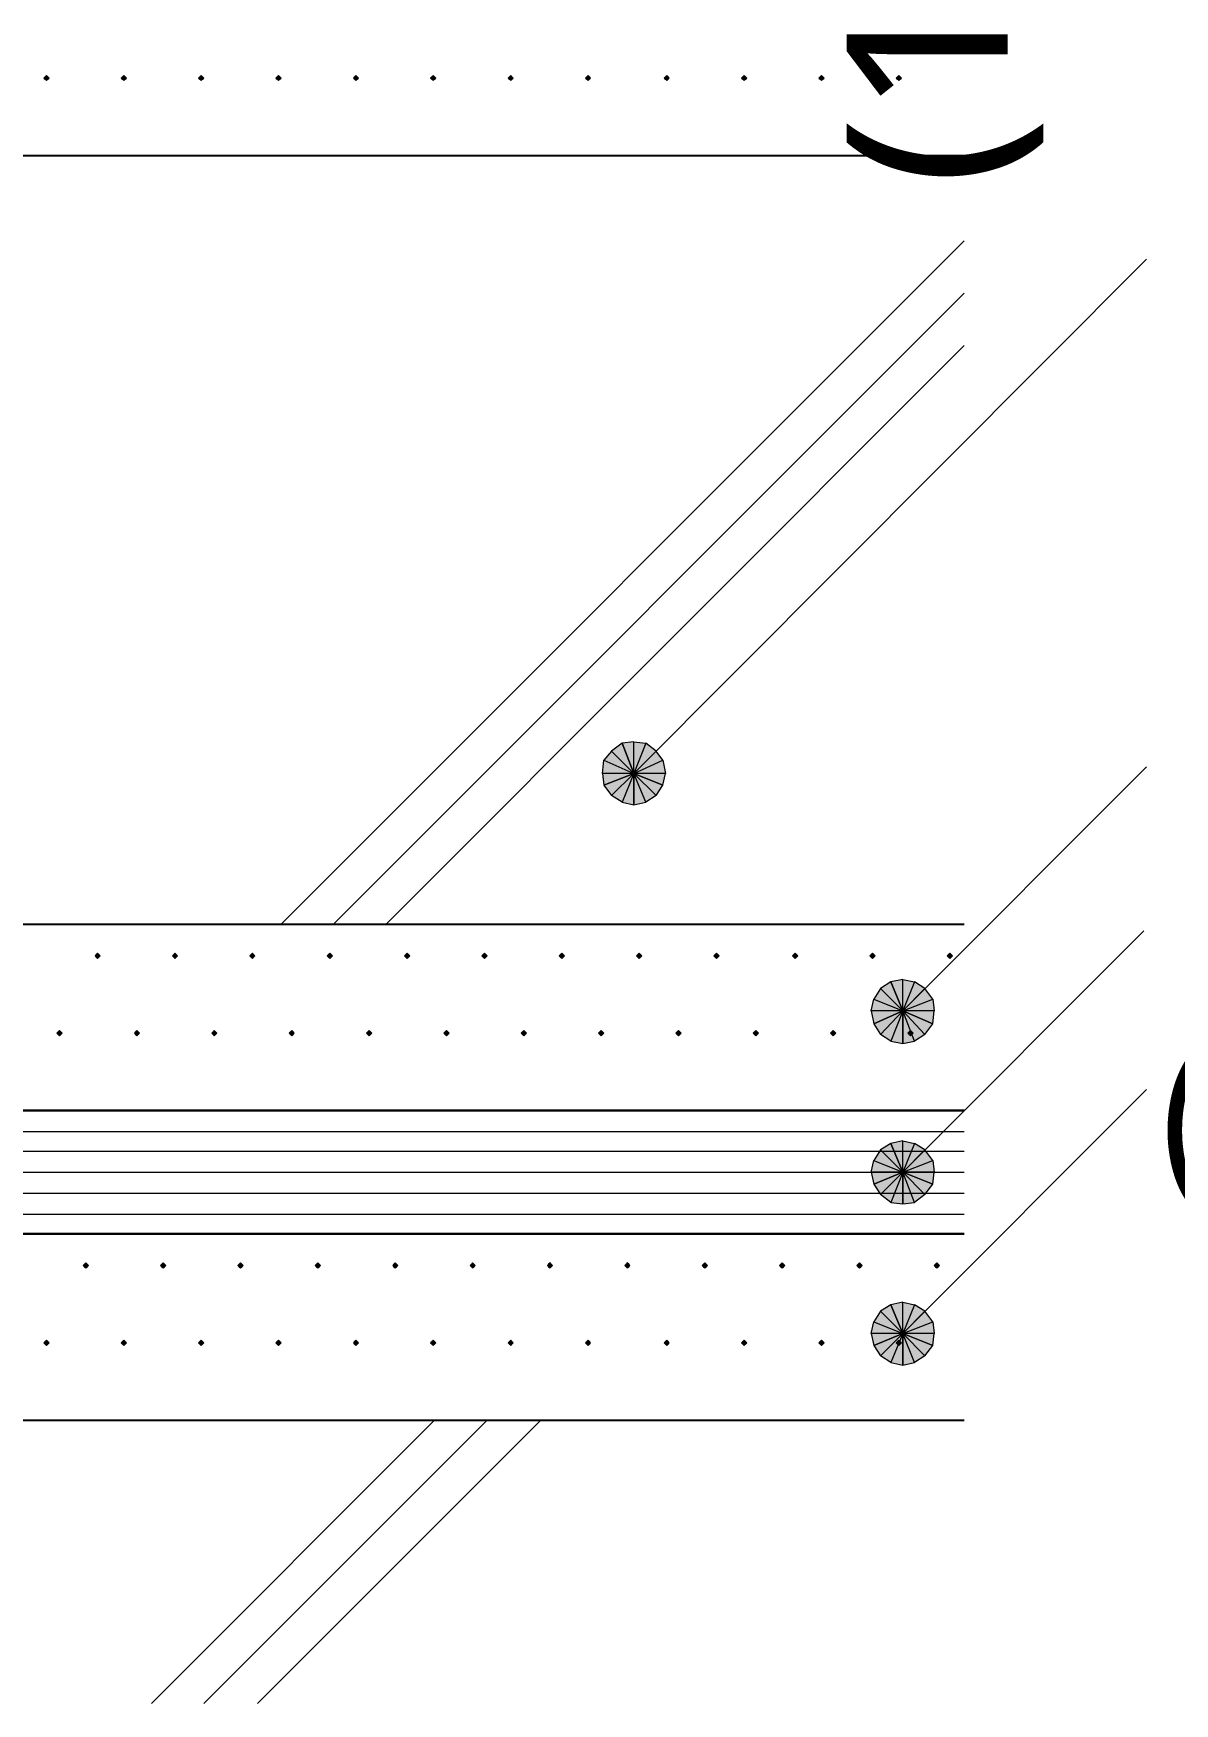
# Model space of a CAD drawing. Header units: millimetres. Extents: x 0 to 420, y 0 to 297.
# Drawn here: x 298.07 to 316.49, y 66.21 to 93.15 of the extents above; entities that cross this region are included whole.
import ezdxf
from ezdxf.enums import TextEntityAlignment as Align

# ---------------------------------------------------------------- set-up
doc = ezdxf.new("R2010")
doc.units = ezdxf.units.MM
doc.styles.add('kst32b', font='NotoSansJP-Variable.ttf')

msp = doc.modelspace()

# ---------------------------------------------------------------- hatches: boundary and pattern name
for points in [[(298.281, 92.477), (298.26, 92.456), (298.238, 92.435), (298.26, 92.414), (298.281, 92.393), (298.302, 92.414), (298.323, 92.435), (298.302, 92.456), (298.281, 92.477)], [(299.529, 92.477), (299.508, 92.456), (299.487, 92.435), (299.508, 92.414), (299.529, 92.393), (299.551, 92.414), (299.572, 92.435), (299.551, 92.456), (299.529, 92.477)], [(300.778, 92.477), (300.757, 92.456), (300.736, 92.435), (300.757, 92.414), (300.778, 92.393), (300.8, 92.414), (300.821, 92.435), (300.8, 92.456), (300.778, 92.477)], [(302.027, 92.477), (302.006, 92.456), (301.985, 92.435), (302.006, 92.414), (302.027, 92.393), (302.048, 92.414), (302.07, 92.435), (302.048, 92.456), (302.027, 92.477)], [(303.276, 92.477), (303.255, 92.456), (303.234, 92.435), (303.255, 92.414), (303.276, 92.393), (303.297, 92.414), (303.318, 92.435), (303.297, 92.456), (303.276, 92.477)], [(304.525, 92.477), (304.504, 92.456), (304.482, 92.435), (304.504, 92.414), (304.525, 92.393), (304.546, 92.414), (304.567, 92.435), (304.546, 92.456), (304.525, 92.477)], [(305.774, 92.477), (305.753, 92.456), (305.731, 92.435), (305.753, 92.414), (305.774, 92.393), (305.795, 92.414), (305.816, 92.435), (305.795, 92.456), (305.774, 92.477)], [(307.023, 92.477), (307.001, 92.456), (306.98, 92.435), (307.001, 92.414), (307.023, 92.393), (307.044, 92.414), (307.065, 92.435), (307.044, 92.456), (307.023, 92.477)], [(308.293, 92.477), (308.271, 92.456), (308.25, 92.435), (308.271, 92.414), (308.293, 92.393), (308.314, 92.414), (308.335, 92.435), (308.314, 92.456), (308.293, 92.477)], [(309.541, 92.477), (309.52, 92.456), (309.499, 92.435), (309.52, 92.414), (309.541, 92.393), (309.562, 92.414), (309.584, 92.435), (309.562, 92.456), (309.541, 92.477)], [(310.79, 92.477), (310.769, 92.456), (310.748, 92.435), (310.769, 92.414), (310.79, 92.393), (310.811, 92.414), (310.832, 92.435), (310.811, 92.456), (310.79, 92.477)], [(312.039, 92.477), (312.018, 92.456), (311.997, 92.435), (312.018, 92.414), (312.039, 92.393), (312.06, 92.414), (312.081, 92.435), (312.06, 92.456), (312.039, 92.477)], [(307.573, 81.703), (307.404, 81.576), (307.763, 81.216), (307.573, 81.703)], [(299.106, 78.317), (299.085, 78.296), (299.064, 78.274), (299.085, 78.253), (299.106, 78.232), (299.127, 78.253), (299.148, 78.274), (299.127, 78.296), (299.106, 78.317)], [(300.355, 78.317), (300.334, 78.296), (300.313, 78.274), (300.334, 78.253), (300.355, 78.232), (300.376, 78.253), (300.397, 78.274), (300.376, 78.296), (300.355, 78.317)], [(301.604, 78.317), (301.583, 78.296), (301.562, 78.274), (301.583, 78.253), (301.604, 78.232), (301.625, 78.253), (301.646, 78.274), (301.625, 78.296), (301.604, 78.317)], [(302.853, 78.317), (302.832, 78.296), (302.81, 78.274), (302.832, 78.253), (302.853, 78.232), (302.874, 78.253), (302.895, 78.274), (302.874, 78.296), (302.853, 78.317)], [(304.102, 78.317), (304.08, 78.296), (304.059, 78.274), (304.08, 78.253), (304.102, 78.232), (304.123, 78.253), (304.144, 78.274), (304.123, 78.296), (304.102, 78.317)], [(305.35, 78.317), (305.329, 78.296), (305.308, 78.274), (305.329, 78.253), (305.35, 78.232), (305.371, 78.253), (305.393, 78.274), (305.371, 78.296), (305.35, 78.317)], [(306.599, 78.317), (306.578, 78.296), (306.557, 78.274), (306.578, 78.253), (306.599, 78.232), (306.62, 78.253), (306.641, 78.274), (306.62, 78.296), (306.599, 78.317)], [(307.848, 78.317), (307.827, 78.296), (307.806, 78.274), (307.827, 78.253), (307.848, 78.232), (307.869, 78.253), (307.89, 78.274), (307.869, 78.296), (307.848, 78.317)], [(309.097, 78.317), (309.076, 78.296), (309.054, 78.274), (309.076, 78.253), (309.097, 78.232), (309.118, 78.253), (309.139, 78.274), (309.118, 78.296), (309.097, 78.317)], [(310.367, 78.317), (310.346, 78.296), (310.325, 78.274), (310.346, 78.253), (310.367, 78.232), (310.388, 78.253), (310.409, 78.274), (310.388, 78.296), (310.367, 78.317)], [(311.616, 78.317), (311.595, 78.296), (311.573, 78.274), (311.595, 78.253), (311.616, 78.232), (311.637, 78.253), (311.658, 78.274), (311.637, 78.296), (311.616, 78.317)], [(312.864, 78.317), (312.843, 78.296), (312.822, 78.274), (312.843, 78.253), (312.864, 78.232), (312.886, 78.253), (312.907, 78.274), (312.886, 78.296), (312.864, 78.317)], [(311.912, 77.851), (311.743, 77.745), (312.103, 77.385), (311.912, 77.851)], [(298.492, 77.068), (298.471, 77.047), (298.45, 77.025), (298.471, 77.004), (298.492, 76.983), (298.513, 77.004), (298.535, 77.025), (298.513, 77.047), (298.492, 77.068)], [(299.741, 77.068), (299.72, 77.047), (299.699, 77.025), (299.72, 77.004), (299.741, 76.983), (299.762, 77.004), (299.784, 77.025), (299.762, 77.047), (299.741, 77.068)], [(300.99, 77.068), (300.969, 77.047), (300.948, 77.025), (300.969, 77.004), (300.99, 76.983), (301.011, 77.004), (301.032, 77.025), (301.011, 77.047), (300.99, 77.068)], [(302.239, 77.068), (302.218, 77.047), (302.196, 77.025), (302.218, 77.004), (302.239, 76.983), (302.26, 77.004), (302.281, 77.025), (302.26, 77.047), (302.239, 77.068)], [(303.488, 77.068), (303.466, 77.047), (303.445, 77.025), (303.466, 77.004), (303.488, 76.983), (303.509, 77.004), (303.53, 77.025), (303.509, 77.047), (303.488, 77.068)], [(304.737, 77.068), (304.715, 77.047), (304.694, 77.025), (304.715, 77.004), (304.737, 76.983), (304.758, 77.004), (304.779, 77.025), (304.758, 77.047), (304.737, 77.068)], [(305.985, 77.068), (305.964, 77.047), (305.943, 77.025), (305.964, 77.004), (305.985, 76.983), (306.007, 77.004), (306.028, 77.025), (306.007, 77.047), (305.985, 77.068)], [(307.234, 77.068), (307.213, 77.047), (307.192, 77.025), (307.213, 77.004), (307.234, 76.983), (307.255, 77.004), (307.277, 77.025), (307.255, 77.047), (307.234, 77.068)], [(308.483, 77.068), (308.462, 77.047), (308.441, 77.025), (308.462, 77.004), (308.483, 76.983), (308.504, 77.004), (308.525, 77.025), (308.504, 77.047), (308.483, 77.068)], [(309.732, 77.068), (309.711, 77.047), (309.689, 77.025), (309.711, 77.004), (309.732, 76.983), (309.753, 77.004), (309.774, 77.025), (309.753, 77.047), (309.732, 77.068)], [(310.981, 77.068), (310.96, 77.047), (310.938, 77.025), (310.96, 77.004), (310.981, 76.983), (311.002, 77.004), (311.023, 77.025), (311.002, 77.047), (310.981, 77.068)], [(312.229, 77.068), (312.208, 77.047), (312.187, 77.025), (312.208, 77.004), (312.229, 76.983), (312.251, 77.004), (312.272, 77.025), (312.251, 77.047), (312.229, 77.068)], [(311.912, 75.247), (311.743, 75.142), (312.103, 74.782), (311.912, 75.247)], [(298.916, 73.321), (298.895, 73.3), (298.873, 73.279), (298.895, 73.258), (298.916, 73.237), (298.937, 73.258), (298.958, 73.279), (298.937, 73.3), (298.916, 73.321)], [(300.164, 73.321), (300.143, 73.3), (300.122, 73.279), (300.143, 73.258), (300.164, 73.237), (300.186, 73.258), (300.207, 73.279), (300.186, 73.3), (300.164, 73.321)], [(301.413, 73.321), (301.392, 73.3), (301.371, 73.279), (301.392, 73.258), (301.413, 73.237), (301.435, 73.258), (301.456, 73.279), (301.435, 73.3), (301.413, 73.321)], [(302.662, 73.321), (302.641, 73.3), (302.62, 73.279), (302.641, 73.258), (302.662, 73.237), (302.683, 73.258), (302.704, 73.279), (302.683, 73.3), (302.662, 73.321)], [(303.911, 73.321), (303.89, 73.3), (303.869, 73.279), (303.89, 73.258), (303.911, 73.237), (303.932, 73.258), (303.953, 73.279), (303.932, 73.3), (303.911, 73.321)], [(305.16, 73.321), (305.139, 73.3), (305.118, 73.279), (305.139, 73.258), (305.16, 73.237), (305.181, 73.258), (305.202, 73.279), (305.181, 73.3), (305.16, 73.321)], [(306.409, 73.321), (306.387, 73.3), (306.366, 73.279), (306.387, 73.258), (306.409, 73.237), (306.43, 73.258), (306.451, 73.279), (306.43, 73.3), (306.409, 73.321)], [(307.657, 73.321), (307.636, 73.3), (307.615, 73.279), (307.636, 73.258), (307.657, 73.237), (307.679, 73.258), (307.7, 73.279), (307.679, 73.3), (307.657, 73.321)], [(308.906, 73.321), (308.885, 73.3), (308.864, 73.279), (308.885, 73.258), (308.906, 73.237), (308.928, 73.258), (308.949, 73.279), (308.928, 73.3), (308.906, 73.321)], [(310.155, 73.321), (310.134, 73.3), (310.113, 73.279), (310.134, 73.258), (310.155, 73.237), (310.176, 73.258), (310.198, 73.279), (310.176, 73.3), (310.155, 73.321)], [(311.404, 73.321), (311.383, 73.3), (311.362, 73.279), (311.383, 73.258), (311.404, 73.237), (311.425, 73.258), (311.446, 73.279), (311.425, 73.3), (311.404, 73.321)], [(312.653, 73.321), (312.632, 73.3), (312.611, 73.279), (312.632, 73.258), (312.653, 73.237), (312.674, 73.258), (312.695, 73.279), (312.674, 73.3), (312.653, 73.321)], [(311.912, 72.644), (311.743, 72.538), (312.103, 72.178), (311.912, 72.644)], [(298.281, 72.072), (298.26, 72.051), (298.238, 72.03), (298.26, 72.009), (298.281, 71.988), (298.302, 72.009), (298.323, 72.03), (298.302, 72.051), (298.281, 72.072)], [(299.529, 72.072), (299.508, 72.051), (299.487, 72.03), (299.508, 72.009), (299.529, 71.988), (299.551, 72.009), (299.572, 72.03), (299.551, 72.051), (299.529, 72.072)], [(300.778, 72.072), (300.757, 72.051), (300.736, 72.03), (300.757, 72.009), (300.778, 71.988), (300.8, 72.009), (300.821, 72.03), (300.8, 72.051), (300.778, 72.072)], [(302.027, 72.072), (302.006, 72.051), (301.985, 72.03), (302.006, 72.009), (302.027, 71.988), (302.048, 72.009), (302.07, 72.03), (302.048, 72.051), (302.027, 72.072)], [(303.276, 72.072), (303.255, 72.051), (303.234, 72.03), (303.255, 72.009), (303.276, 71.988), (303.297, 72.009), (303.318, 72.03), (303.297, 72.051), (303.276, 72.072)], [(304.525, 72.072), (304.504, 72.051), (304.482, 72.03), (304.504, 72.009), (304.525, 71.988), (304.546, 72.009), (304.567, 72.03), (304.546, 72.051), (304.525, 72.072)], [(305.774, 72.072), (305.753, 72.051), (305.731, 72.03), (305.753, 72.009), (305.774, 71.988), (305.795, 72.009), (305.816, 72.03), (305.795, 72.051), (305.774, 72.072)], [(307.023, 72.072), (307.001, 72.051), (306.98, 72.03), (307.001, 72.009), (307.023, 71.988), (307.044, 72.009), (307.065, 72.03), (307.044, 72.051), (307.023, 72.072)], [(308.293, 72.072), (308.271, 72.051), (308.25, 72.03), (308.271, 72.009), (308.293, 71.988), (308.314, 72.009), (308.335, 72.03), (308.314, 72.051), (308.293, 72.072)], [(309.541, 72.072), (309.52, 72.051), (309.499, 72.03), (309.52, 72.009), (309.541, 71.988), (309.562, 72.009), (309.584, 72.03), (309.562, 72.051), (309.541, 72.072)], [(310.79, 72.072), (310.769, 72.051), (310.748, 72.03), (310.769, 72.009), (310.79, 71.988), (310.811, 72.009), (310.832, 72.03), (310.811, 72.051), (310.79, 72.072)], [(312.039, 72.072), (312.018, 72.051), (311.997, 72.03), (312.018, 72.009), (312.039, 71.988), (312.06, 72.009), (312.081, 72.03), (312.06, 72.051), (312.039, 72.072)]]:
    msp.add_hatch(color=7).paths.add_polyline_path(points)
h = msp.add_hatch(color=7)
h.paths.add_polyline_path([(308.123, 81.576), (307.954, 81.703), (307.763, 81.216), (308.123, 81.576)])
h.paths.add_polyline_path([(307.954, 81.703), (307.763, 81.216), (307.763, 81.724), (307.954, 81.703)])
h.paths.add_polyline_path([(307.763, 81.216), (307.763, 81.724), (307.573, 81.703), (307.763, 81.216)])
h = msp.add_hatch(color=7)
h.paths.add_polyline_path([(307.404, 81.576), (307.277, 81.428), (307.763, 81.216), (307.404, 81.576)])
h.paths.add_polyline_path([(307.277, 81.428), (307.763, 81.216), (307.255, 81.216), (307.277, 81.428)])
h.paths.add_polyline_path([(307.763, 81.216), (307.255, 81.216), (307.277, 81.026), (307.763, 81.216)])
h = msp.add_hatch(color=7)
h.paths.add_polyline_path([(308.229, 81.026), (308.271, 81.216), (307.763, 81.216), (308.229, 81.026)])
h.paths.add_polyline_path([(308.271, 81.216), (307.763, 81.216), (308.229, 81.428), (308.271, 81.216)])
h.paths.add_polyline_path([(307.763, 81.216), (308.229, 81.428), (308.123, 81.576), (307.763, 81.216)])
h = msp.add_hatch(color=7)
h.paths.add_polyline_path([(307.277, 81.026), (307.404, 80.857), (307.763, 81.216), (307.277, 81.026)])
h.paths.add_polyline_path([(307.404, 80.857), (307.763, 81.216), (307.573, 80.751), (307.404, 80.857)])
h.paths.add_polyline_path([(307.763, 81.216), (307.573, 80.751), (307.763, 80.709), (307.763, 81.216)])
h = msp.add_hatch(color=7)
h.paths.add_polyline_path([(307.763, 80.709), (307.954, 80.751), (307.763, 81.216), (307.763, 80.709)])
h.paths.add_polyline_path([(307.954, 80.751), (307.763, 81.216), (308.123, 80.857), (307.954, 80.751)])
h.paths.add_polyline_path([(307.763, 81.216), (308.123, 80.857), (308.229, 81.026), (307.763, 81.216)])
h = msp.add_hatch(color=7)
h.paths.add_polyline_path([(312.462, 77.745), (312.293, 77.851), (312.103, 77.385), (312.462, 77.745)])
h.paths.add_polyline_path([(312.293, 77.851), (312.103, 77.385), (312.103, 77.893), (312.293, 77.851)])
h.paths.add_polyline_path([(312.103, 77.385), (312.103, 77.893), (311.912, 77.851), (312.103, 77.385)])
h = msp.add_hatch(color=7)
h.paths.add_polyline_path([(311.743, 77.745), (311.637, 77.576), (312.103, 77.385), (311.743, 77.745)])
h.paths.add_polyline_path([(311.637, 77.576), (312.103, 77.385), (311.595, 77.385), (311.637, 77.576)])
h.paths.add_polyline_path([(312.103, 77.385), (311.595, 77.385), (311.637, 77.174), (312.103, 77.385)])
h = msp.add_hatch(color=7)
h.paths.add_polyline_path([(312.589, 77.174), (312.611, 77.385), (312.103, 77.385), (312.589, 77.174)])
h.paths.add_polyline_path([(312.611, 77.385), (312.103, 77.385), (312.589, 77.576), (312.611, 77.385)])
h.paths.add_polyline_path([(312.103, 77.385), (312.589, 77.576), (312.462, 77.745), (312.103, 77.385)])
h = msp.add_hatch(color=7)
h.paths.add_polyline_path([(311.637, 77.174), (311.743, 77.004), (312.103, 77.385), (311.637, 77.174)])
h.paths.add_polyline_path([(311.743, 77.004), (312.103, 77.385), (311.912, 76.898), (311.743, 77.004)])
h.paths.add_polyline_path([(312.103, 77.385), (311.912, 76.898), (312.103, 76.856), (312.103, 77.385)])
h = msp.add_hatch(color=7)
h.paths.add_polyline_path([(312.103, 76.856), (312.293, 76.898), (312.103, 77.385), (312.103, 76.856)])
h.paths.add_polyline_path([(312.293, 76.898), (312.103, 77.385), (312.462, 77.004), (312.293, 76.898)])
h.paths.add_polyline_path([(312.103, 77.385), (312.462, 77.004), (312.589, 77.174), (312.103, 77.385)])
h = msp.add_hatch(color=7)
h.paths.add_polyline_path([(312.462, 75.142), (312.293, 75.247), (312.103, 74.782), (312.462, 75.142)])
h.paths.add_polyline_path([(312.293, 75.247), (312.103, 74.782), (312.103, 75.29), (312.293, 75.247)])
h.paths.add_polyline_path([(312.103, 74.782), (312.103, 75.29), (311.912, 75.247), (312.103, 74.782)])
h = msp.add_hatch(color=7)
h.paths.add_polyline_path([(311.743, 75.142), (311.637, 74.972), (312.103, 74.782), (311.743, 75.142)])
h.paths.add_polyline_path([(311.637, 74.972), (312.103, 74.782), (311.595, 74.782), (311.637, 74.972)])
h.paths.add_polyline_path([(312.103, 74.782), (311.595, 74.782), (311.637, 74.591), (312.103, 74.782)])
h = msp.add_hatch(color=7)
h.paths.add_polyline_path([(312.589, 74.591), (312.611, 74.782), (312.103, 74.782), (312.589, 74.591)])
h.paths.add_polyline_path([(312.611, 74.782), (312.103, 74.782), (312.589, 74.972), (312.611, 74.782)])
h.paths.add_polyline_path([(312.103, 74.782), (312.589, 74.972), (312.462, 75.142), (312.103, 74.782)])
h = msp.add_hatch(color=7)
h.paths.add_polyline_path([(311.637, 74.591), (311.743, 74.422), (312.103, 74.782), (311.637, 74.591)])
h.paths.add_polyline_path([(311.743, 74.422), (312.103, 74.782), (311.912, 74.295), (311.743, 74.422)])
h.paths.add_polyline_path([(312.103, 74.782), (311.912, 74.295), (312.103, 74.274), (312.103, 74.782)])
h = msp.add_hatch(color=7)
h.paths.add_polyline_path([(312.103, 74.274), (312.293, 74.295), (312.103, 74.782), (312.103, 74.274)])
h.paths.add_polyline_path([(312.293, 74.295), (312.103, 74.782), (312.462, 74.422), (312.293, 74.295)])
h.paths.add_polyline_path([(312.103, 74.782), (312.462, 74.422), (312.589, 74.591), (312.103, 74.782)])
h = msp.add_hatch(color=7)
h.paths.add_polyline_path([(311.743, 72.538), (311.637, 72.369), (312.103, 72.178), (311.743, 72.538)])
h.paths.add_polyline_path([(311.637, 72.369), (312.103, 72.178), (311.595, 72.178), (311.637, 72.369)])
h.paths.add_polyline_path([(312.103, 72.178), (311.595, 72.178), (311.637, 71.988), (312.103, 72.178)])
h = msp.add_hatch(color=7)
h.paths.add_polyline_path([(312.462, 72.538), (312.293, 72.644), (312.103, 72.178), (312.462, 72.538)])
h.paths.add_polyline_path([(312.293, 72.644), (312.103, 72.178), (312.103, 72.686), (312.293, 72.644)])
h.paths.add_polyline_path([(312.103, 72.178), (312.103, 72.686), (311.912, 72.644), (312.103, 72.178)])
h = msp.add_hatch(color=7)
h.paths.add_polyline_path([(312.589, 71.988), (312.611, 72.178), (312.103, 72.178), (312.589, 71.988)])
h.paths.add_polyline_path([(312.611, 72.178), (312.103, 72.178), (312.589, 72.369), (312.611, 72.178)])
h.paths.add_polyline_path([(312.103, 72.178), (312.589, 72.369), (312.462, 72.538), (312.103, 72.178)])
h = msp.add_hatch(color=7)
h.paths.add_polyline_path([(311.637, 71.988), (311.743, 71.819), (312.103, 72.178), (311.637, 71.988)])
h.paths.add_polyline_path([(311.743, 71.819), (312.103, 72.178), (311.912, 71.713), (311.743, 71.819)])
h.paths.add_polyline_path([(312.103, 72.178), (311.912, 71.713), (312.103, 71.67), (312.103, 72.178)])
h = msp.add_hatch(color=7)
h.paths.add_polyline_path([(312.103, 71.67), (312.293, 71.713), (312.103, 72.178), (312.103, 71.67)])
h.paths.add_polyline_path([(312.293, 71.713), (312.103, 72.178), (312.462, 71.819), (312.293, 71.713)])
h.paths.add_polyline_path([(312.103, 72.178), (312.462, 71.819), (312.589, 71.988), (312.103, 72.178)])

# ---------------------------------------------------------------- linework, layer by layer
at = {"lineweight": 0}
for points in [[(298.281, 92.477), (298.26, 92.456), (298.238, 92.435), (298.26, 92.414), (298.281, 92.393), (298.302, 92.414), (298.323, 92.435), (298.302, 92.456)], [(299.529, 92.477), (299.508, 92.456), (299.487, 92.435), (299.508, 92.414), (299.529, 92.393), (299.551, 92.414), (299.572, 92.435), (299.551, 92.456)], [(300.778, 92.477), (300.757, 92.456), (300.736, 92.435), (300.757, 92.414), (300.778, 92.393), (300.8, 92.414), (300.821, 92.435), (300.8, 92.456)], [(302.027, 92.477), (302.006, 92.456), (301.985, 92.435), (302.006, 92.414), (302.027, 92.393), (302.048, 92.414), (302.07, 92.435), (302.048, 92.456)], [(303.276, 92.477), (303.255, 92.456), (303.234, 92.435), (303.255, 92.414), (303.276, 92.393), (303.297, 92.414), (303.318, 92.435), (303.297, 92.456)], [(304.525, 92.477), (304.504, 92.456), (304.482, 92.435), (304.504, 92.414), (304.525, 92.393), (304.546, 92.414), (304.567, 92.435), (304.546, 92.456)], [(305.774, 92.477), (305.753, 92.456), (305.731, 92.435), (305.753, 92.414), (305.774, 92.393), (305.795, 92.414), (305.816, 92.435), (305.795, 92.456)], [(307.023, 92.477), (307.001, 92.456), (306.98, 92.435), (307.001, 92.414), (307.023, 92.393), (307.044, 92.414), (307.065, 92.435), (307.044, 92.456)], [(308.293, 92.477), (308.271, 92.456), (308.25, 92.435), (308.271, 92.414), (308.293, 92.393), (308.314, 92.414), (308.335, 92.435), (308.314, 92.456)], [(309.541, 92.477), (309.52, 92.456), (309.499, 92.435), (309.52, 92.414), (309.541, 92.393), (309.562, 92.414), (309.584, 92.435), (309.562, 92.456)], [(310.79, 92.477), (310.769, 92.456), (310.748, 92.435), (310.769, 92.414), (310.79, 92.393), (310.811, 92.414), (310.832, 92.435), (310.811, 92.456)], [(312.039, 92.477), (312.018, 92.456), (311.997, 92.435), (312.018, 92.414), (312.039, 92.393), (312.06, 92.414), (312.081, 92.435), (312.06, 92.456)], [(307.573, 81.703), (307.404, 81.576), (307.763, 81.216)], [(307.763, 81.216), (307.763, 81.724), (307.573, 81.703)], [(307.954, 81.703), (307.763, 81.216), (307.763, 81.724)], [(308.123, 81.576), (307.954, 81.703), (307.763, 81.216)], [(307.277, 81.428), (307.763, 81.216), (307.255, 81.216)], [(307.404, 81.576), (307.277, 81.428), (307.763, 81.216)], [(307.763, 81.216), (308.229, 81.428), (308.123, 81.576)], [(308.271, 81.216), (307.763, 81.216), (308.229, 81.428)], [(307.763, 81.216), (307.255, 81.216), (307.277, 81.026)], [(307.277, 81.026), (307.404, 80.857), (307.763, 81.216)], [(307.404, 80.857), (307.763, 81.216), (307.573, 80.751)], [(307.763, 81.216), (307.573, 80.751), (307.763, 80.709)], [(307.763, 80.709), (307.954, 80.751), (307.763, 81.216)], [(307.954, 80.751), (307.763, 81.216), (308.123, 80.857)], [(307.763, 81.216), (308.123, 80.857), (308.229, 81.026)], [(308.229, 81.026), (308.271, 81.216), (307.763, 81.216)], [(299.106, 78.317), (299.085, 78.296), (299.064, 78.274), (299.085, 78.253), (299.106, 78.232), (299.127, 78.253), (299.148, 78.274), (299.127, 78.296)], [(300.355, 78.317), (300.334, 78.296), (300.313, 78.274), (300.334, 78.253), (300.355, 78.232), (300.376, 78.253), (300.397, 78.274), (300.376, 78.296)], [(301.604, 78.317), (301.583, 78.296), (301.562, 78.274), (301.583, 78.253), (301.604, 78.232), (301.625, 78.253), (301.646, 78.274), (301.625, 78.296)], [(302.853, 78.317), (302.832, 78.296), (302.81, 78.274), (302.832, 78.253), (302.853, 78.232), (302.874, 78.253), (302.895, 78.274), (302.874, 78.296)], [(304.102, 78.317), (304.08, 78.296), (304.059, 78.274), (304.08, 78.253), (304.102, 78.232), (304.123, 78.253), (304.144, 78.274), (304.123, 78.296)], [(305.35, 78.317), (305.329, 78.296), (305.308, 78.274), (305.329, 78.253), (305.35, 78.232), (305.371, 78.253), (305.393, 78.274), (305.371, 78.296)], [(306.599, 78.317), (306.578, 78.296), (306.557, 78.274), (306.578, 78.253), (306.599, 78.232), (306.62, 78.253), (306.641, 78.274), (306.62, 78.296)], [(307.848, 78.317), (307.827, 78.296), (307.806, 78.274), (307.827, 78.253), (307.848, 78.232), (307.869, 78.253), (307.89, 78.274), (307.869, 78.296)], [(309.097, 78.317), (309.076, 78.296), (309.054, 78.274), (309.076, 78.253), (309.097, 78.232), (309.118, 78.253), (309.139, 78.274), (309.118, 78.296)], [(310.367, 78.317), (310.346, 78.296), (310.325, 78.274), (310.346, 78.253), (310.367, 78.232), (310.388, 78.253), (310.409, 78.274), (310.388, 78.296)], [(311.616, 78.317), (311.595, 78.296), (311.573, 78.274), (311.595, 78.253), (311.616, 78.232), (311.637, 78.253), (311.658, 78.274), (311.637, 78.296)], [(312.864, 78.317), (312.843, 78.296), (312.822, 78.274), (312.843, 78.253), (312.864, 78.232), (312.886, 78.253), (312.907, 78.274), (312.886, 78.296)], [(312.103, 77.385), (312.103, 77.893), (311.912, 77.851)], [(312.293, 77.851), (312.103, 77.385), (312.103, 77.893)], [(311.743, 77.745), (311.637, 77.576), (312.103, 77.385)], [(311.912, 77.851), (311.743, 77.745), (312.103, 77.385)], [(312.462, 77.745), (312.293, 77.851), (312.103, 77.385)], [(312.103, 77.385), (312.589, 77.576), (312.462, 77.745)], [(311.637, 77.576), (312.103, 77.385), (311.595, 77.385)], [(312.103, 77.385), (311.595, 77.385), (311.637, 77.174)], [(311.637, 77.174), (311.743, 77.004), (312.103, 77.385)], [(311.743, 77.004), (312.103, 77.385), (311.912, 76.898)], [(312.103, 77.385), (311.912, 76.898), (312.103, 76.856)], [(312.611, 77.385), (312.103, 77.385), (312.589, 77.576)], [(312.103, 76.856), (312.293, 76.898), (312.103, 77.385)], [(312.293, 76.898), (312.103, 77.385), (312.462, 77.004)], [(312.103, 77.385), (312.462, 77.004), (312.589, 77.174)], [(312.589, 77.174), (312.611, 77.385), (312.103, 77.385)], [(298.492, 77.068), (298.471, 77.047), (298.45, 77.025), (298.471, 77.004), (298.492, 76.983), (298.513, 77.004), (298.535, 77.025), (298.513, 77.047)], [(299.741, 77.068), (299.72, 77.047), (299.699, 77.025), (299.72, 77.004), (299.741, 76.983), (299.762, 77.004), (299.784, 77.025), (299.762, 77.047)], [(300.99, 77.068), (300.969, 77.047), (300.948, 77.025), (300.969, 77.004), (300.99, 76.983), (301.011, 77.004), (301.032, 77.025), (301.011, 77.047)], [(302.239, 77.068), (302.218, 77.047), (302.196, 77.025), (302.218, 77.004), (302.239, 76.983), (302.26, 77.004), (302.281, 77.025), (302.26, 77.047)], [(303.488, 77.068), (303.466, 77.047), (303.445, 77.025), (303.466, 77.004), (303.488, 76.983), (303.509, 77.004), (303.53, 77.025), (303.509, 77.047)], [(304.737, 77.068), (304.715, 77.047), (304.694, 77.025), (304.715, 77.004), (304.737, 76.983), (304.758, 77.004), (304.779, 77.025), (304.758, 77.047)], [(305.985, 77.068), (305.964, 77.047), (305.943, 77.025), (305.964, 77.004), (305.985, 76.983), (306.007, 77.004), (306.028, 77.025), (306.007, 77.047)], [(307.234, 77.068), (307.213, 77.047), (307.192, 77.025), (307.213, 77.004), (307.234, 76.983), (307.255, 77.004), (307.277, 77.025), (307.255, 77.047)], [(308.483, 77.068), (308.462, 77.047), (308.441, 77.025), (308.462, 77.004), (308.483, 76.983), (308.504, 77.004), (308.525, 77.025), (308.504, 77.047)], [(309.732, 77.068), (309.711, 77.047), (309.689, 77.025), (309.711, 77.004), (309.732, 76.983), (309.753, 77.004), (309.774, 77.025), (309.753, 77.047)], [(310.981, 77.068), (310.96, 77.047), (310.938, 77.025), (310.96, 77.004), (310.981, 76.983), (311.002, 77.004), (311.023, 77.025), (311.002, 77.047)], [(312.229, 77.068), (312.208, 77.047), (312.187, 77.025), (312.208, 77.004), (312.229, 76.983), (312.251, 77.004), (312.272, 77.025), (312.251, 77.047)], [(311.912, 75.247), (311.743, 75.142), (312.103, 74.782)], [(312.103, 74.782), (312.103, 75.29), (311.912, 75.247)], [(312.293, 75.247), (312.103, 74.782), (312.103, 75.29)], [(312.462, 75.142), (312.293, 75.247), (312.103, 74.782)], [(311.637, 74.972), (312.103, 74.782), (311.595, 74.782)], [(311.743, 75.142), (311.637, 74.972), (312.103, 74.782)], [(312.103, 74.782), (312.589, 74.972), (312.462, 75.142)], [(312.611, 74.782), (312.103, 74.782), (312.589, 74.972)], [(312.103, 74.782), (311.595, 74.782), (311.637, 74.591)], [(311.637, 74.591), (311.743, 74.422), (312.103, 74.782)], [(311.743, 74.422), (312.103, 74.782), (311.912, 74.295)], [(312.103, 74.782), (311.912, 74.295), (312.103, 74.274)], [(312.103, 74.274), (312.293, 74.295), (312.103, 74.782)], [(312.293, 74.295), (312.103, 74.782), (312.462, 74.422)], [(312.103, 74.782), (312.462, 74.422), (312.589, 74.591)], [(312.589, 74.591), (312.611, 74.782), (312.103, 74.782)], [(298.916, 73.321), (298.895, 73.3), (298.873, 73.279), (298.895, 73.258), (298.916, 73.237), (298.937, 73.258), (298.958, 73.279), (298.937, 73.3)], [(300.164, 73.321), (300.143, 73.3), (300.122, 73.279), (300.143, 73.258), (300.164, 73.237), (300.186, 73.258), (300.207, 73.279), (300.186, 73.3)], [(301.413, 73.321), (301.392, 73.3), (301.371, 73.279), (301.392, 73.258), (301.413, 73.237), (301.435, 73.258), (301.456, 73.279), (301.435, 73.3)], [(302.662, 73.321), (302.641, 73.3), (302.62, 73.279), (302.641, 73.258), (302.662, 73.237), (302.683, 73.258), (302.704, 73.279), (302.683, 73.3)], [(303.911, 73.321), (303.89, 73.3), (303.869, 73.279), (303.89, 73.258), (303.911, 73.237), (303.932, 73.258), (303.953, 73.279), (303.932, 73.3)], [(305.16, 73.321), (305.139, 73.3), (305.118, 73.279), (305.139, 73.258), (305.16, 73.237), (305.181, 73.258), (305.202, 73.279), (305.181, 73.3)], [(306.409, 73.321), (306.387, 73.3), (306.366, 73.279), (306.387, 73.258), (306.409, 73.237), (306.43, 73.258), (306.451, 73.279), (306.43, 73.3)], [(307.657, 73.321), (307.636, 73.3), (307.615, 73.279), (307.636, 73.258), (307.657, 73.237), (307.679, 73.258), (307.7, 73.279), (307.679, 73.3)], [(308.906, 73.321), (308.885, 73.3), (308.864, 73.279), (308.885, 73.258), (308.906, 73.237), (308.928, 73.258), (308.949, 73.279), (308.928, 73.3)], [(310.155, 73.321), (310.134, 73.3), (310.113, 73.279), (310.134, 73.258), (310.155, 73.237), (310.176, 73.258), (310.198, 73.279), (310.176, 73.3)], [(311.404, 73.321), (311.383, 73.3), (311.362, 73.279), (311.383, 73.258), (311.404, 73.237), (311.425, 73.258), (311.446, 73.279), (311.425, 73.3)], [(312.653, 73.321), (312.632, 73.3), (312.611, 73.279), (312.632, 73.258), (312.653, 73.237), (312.674, 73.258), (312.695, 73.279), (312.674, 73.3)], [(311.743, 72.538), (311.637, 72.369), (312.103, 72.178)], [(311.912, 72.644), (311.743, 72.538), (312.103, 72.178)], [(312.103, 72.178), (312.103, 72.686), (311.912, 72.644)], [(312.293, 72.644), (312.103, 72.178), (312.103, 72.686)], [(312.462, 72.538), (312.293, 72.644), (312.103, 72.178)], [(312.103, 72.178), (312.589, 72.369), (312.462, 72.538)], [(311.637, 72.369), (312.103, 72.178), (311.595, 72.178)], [(312.611, 72.178), (312.103, 72.178), (312.589, 72.369)], [(298.281, 72.072), (298.26, 72.051), (298.238, 72.03), (298.26, 72.009), (298.281, 71.988), (298.302, 72.009), (298.323, 72.03), (298.302, 72.051)], [(299.529, 72.072), (299.508, 72.051), (299.487, 72.03), (299.508, 72.009), (299.529, 71.988), (299.551, 72.009), (299.572, 72.03), (299.551, 72.051)], [(300.778, 72.072), (300.757, 72.051), (300.736, 72.03), (300.757, 72.009), (300.778, 71.988), (300.8, 72.009), (300.821, 72.03), (300.8, 72.051)], [(302.027, 72.072), (302.006, 72.051), (301.985, 72.03), (302.006, 72.009), (302.027, 71.988), (302.048, 72.009), (302.07, 72.03), (302.048, 72.051)], [(303.276, 72.072), (303.255, 72.051), (303.234, 72.03), (303.255, 72.009), (303.276, 71.988), (303.297, 72.009), (303.318, 72.03), (303.297, 72.051)], [(304.525, 72.072), (304.504, 72.051), (304.482, 72.03), (304.504, 72.009), (304.525, 71.988), (304.546, 72.009), (304.567, 72.03), (304.546, 72.051)], [(305.774, 72.072), (305.753, 72.051), (305.731, 72.03), (305.753, 72.009), (305.774, 71.988), (305.795, 72.009), (305.816, 72.03), (305.795, 72.051)], [(307.023, 72.072), (307.001, 72.051), (306.98, 72.03), (307.001, 72.009), (307.023, 71.988), (307.044, 72.009), (307.065, 72.03), (307.044, 72.051)], [(308.293, 72.072), (308.271, 72.051), (308.25, 72.03), (308.271, 72.009), (308.293, 71.988), (308.314, 72.009), (308.335, 72.03), (308.314, 72.051)], [(309.541, 72.072), (309.52, 72.051), (309.499, 72.03), (309.52, 72.009), (309.541, 71.988), (309.562, 72.009), (309.584, 72.03), (309.562, 72.051)], [(310.79, 72.072), (310.769, 72.051), (310.748, 72.03), (310.769, 72.009), (310.79, 71.988), (310.811, 72.009), (310.832, 72.03), (310.811, 72.051)], [(312.103, 72.178), (311.595, 72.178), (311.637, 71.988)], [(311.637, 71.988), (311.743, 71.819), (312.103, 72.178)], [(311.743, 71.819), (312.103, 72.178), (311.912, 71.713)], [(312.103, 72.178), (311.912, 71.713), (312.103, 71.67)], [(312.039, 72.072), (312.018, 72.051), (311.997, 72.03), (312.018, 72.009), (312.039, 71.988), (312.06, 72.009), (312.081, 72.03), (312.06, 72.051)], [(312.103, 71.67), (312.293, 71.713), (312.103, 72.178)], [(312.293, 71.713), (312.103, 72.178), (312.462, 71.819)], [(312.103, 72.178), (312.462, 71.819), (312.589, 71.988)], [(312.589, 71.988), (312.611, 72.178), (312.103, 72.178)]]:
    msp.add_lwpolyline(points, close=True, dxfattribs=at)
at = {"lineweight": 25}
for points in [[(281.517, 91.186), (313.097, 91.186)], [(284.099, 78.782), (313.097, 78.782)], [(278.913, 70.781), (313.097, 70.781)]]:
    msp.add_lwpolyline(points, dxfattribs=at)
at = {"lineweight": 13}
for points in [[(313.097, 89.81), (302.07, 78.782)], [(307.763, 81.216), (316.039, 89.514)], [(313.097, 88.963), (302.916, 78.782)], [(313.097, 88.117), (303.763, 78.782)], [(312.103, 77.385), (316.039, 81.322)], [(312.103, 74.782), (315.997, 78.677)], [(312.103, 72.178), (316.039, 76.115)], [(286.978, 75.438), (313.097, 75.438)], [(286.829, 75.121), (313.097, 75.121)], [(286.703, 74.782), (313.097, 74.782)], [(286.554, 74.443), (313.097, 74.443)], [(286.427, 74.104), (313.097, 74.104)], [(304.546, 70.781), (299.974, 66.209)], [(305.393, 70.781), (300.821, 66.209)], [(306.261, 70.781), (301.688, 66.209)]]:
    msp.add_lwpolyline(points, dxfattribs=at)
at = {"lineweight": 30}
for points in [[(287.105, 75.777), (313.097, 75.777)], [(286.279, 73.787), (313.097, 73.787)]]:
    msp.add_lwpolyline(points, dxfattribs=at)

# ---------------------------------------------------------------- texts
at = {"style": 'kst32b'}
for s, height, p, p2 in [('(10)', 2.5989, (313.796, 90.699), (313.796, 97.196)), ('(下地モルタル t=15以上)', 2.07913, (316.272, 74.655), (346.16, 74.655))]:
    msp.add_text(s, height=height, dxfattribs=at).set_placement(p, p2, align=Align.FIT)

doc.saveas('drawing.dxf')
